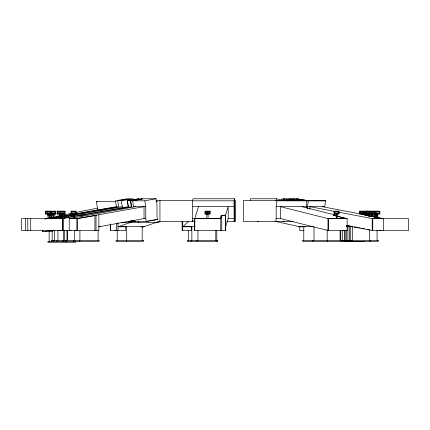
<?xml version="1.0" encoding="UTF-8"?>
<svg xmlns="http://www.w3.org/2000/svg" width="430" height="430" viewBox="0 0 430 430"><rect width="100%" height="100%" fill="white"/><g stroke="black" fill="none" stroke-linecap="round" stroke-linejoin="round"><path stroke-width="0.64" d="M275.807 221.488L276.162 218.553L276.162 206.674L276.872 200.81L275.807 200.541M306.198 207.996L306.907 200.81L305.843 200.541M250.287 200.724L250.55 198.767L276.329 198.767L282.472 200.127M276.06 200.724L276.329 198.767M307.434 206.674L308.358 200.81L325.709 200.81L324.779 206.674L307.434 206.674L307.434 208.657M281.72 200.724L282.058 198.767L284.665 199.224M283.031 200.724L283.37 198.767L286.633 199.337M284.429 200.724L284.767 198.767L288.025 199.337M286.144 200.826L286.482 198.87L289.089 199.326M288.079 200.826L288.417 198.87L290.374 199.214M288.804 200.724L289.143 198.767L292.4 199.337M290.126 200.724L290.465 198.767L293.722 199.337M291.562 200.724L291.9 198.767L294.507 199.224M292.964 200.724L293.303 198.767L296.56 199.337M294.356 200.724L294.695 198.767L297.952 199.337M295.985 200.724L296.324 198.767L306.751 200.584M297.028 200.724L297.366 198.767L307.794 200.584M192.538 221.488L192.855 220.461L192.538 221.488L192.452 200.81L193.086 198.767L234.705 198.767L234.785 219.44L234.151 221.488L234.071 200.81L234.705 198.767M234.151 221.488L234.785 219.434M225.465 230.604L225.465 215.408L228.179 206.674L228.179 218.553L225.626 226.798M225.626 214.892L225.626 230.604L194.715 230.604L194.715 218.693L198.456 206.674M194.715 230.604L194.747 218.59M220.171 218.59L221.192 215.306L225.497 215.306M221.789 215.306L220.735 218.693L194.715 218.693M191.855 240.451L191.855 226.459L191.495 226.798L182.723 226.798L188.743 221.192M126.705 240.451L126.705 226.459L125.737 226.798L117.997 226.798L131.51 222.068M142.33 227.314L157.315 222.068M114.831 230.604L116.025 230.184M140.922 226.9L142.185 226.459L142.185 240.451M97.325 210.211L97.325 207.566L96.444 201.702L116.057 201.439M56.867 217.623L56.867 216.301L62.683 215.129M63.984 214.871L71.117 213.436M75.658 212.522L97.718 208.088M44.784 219.101L53.659 217.322M54.922 217.064L58.093 216.43M44.989 231.496L46.768 231.136M157.493 219.44L146.27 221.488L145.781 218.553L145.781 206.674L133.596 206.674L132.623 200.81L143.84 198.767L156.025 198.767L157.004 204.637L157.004 216.505L157.493 219.44L146.27 221.488L134.085 221.488L133.891 220.316M132.623 200.81L144.808 200.81L156.025 198.767M71.1 230.265L69.235 230.604L69.235 218.693L135.337 206.674M77.239 218.59L96.578 215.306M69.235 218.693L76.852 218.693L95.492 215.306M94.928 230.604L94.928 215.408L144.039 206.674L144.039 218.553L98.862 226.798M75.325 230.604L77.293 230.244M128.763 221.488L132.021 220.918L128.909 221.488M131.816 221.488L134.423 221.031L131.816 221.488L131.612 220.316M134.257 221.144L132.306 221.488L132.096 220.316M127.183 198.767L115.45 200.81L116.471 206.674L75.615 213.78M129.484 198.767L117.75 200.81L118.771 206.674L49.649 218.693M125.237 199.789L126.544 199.563M127.844 199.337L131.102 198.767M138.965 198.767L127.232 200.81L128.253 206.674M139.105 198.767L127.377 200.81L128.393 206.674L64.28 217.8M142.013 198.767L130.285 200.81L131.3 206.674M142.502 198.767L130.774 200.81L131.79 206.674L62.178 218.693L21.5 218.693L21.5 230.604L98.862 230.604L98.862 214.892M47.348 218.693L53.868 217.564M55.104 217.344L59.797 216.532M60.974 216.328L63.092 215.957M64.231 215.758L73.82 214.092M51.267 218.693L51.858 218.59L51.901 214.119M56.421 217.8L57.722 217.575M61.081 216.989L62.398 216.758M66.198 216.096L67.553 215.86M68.805 215.645L70.171 215.408M70.966 215.269L72.552 214.995M78.4 213.979L79.711 213.748M80.851 213.549L82.334 213.291M83.49 213.092L84.957 212.834M90.735 211.834L92.176 211.581M93.374 211.372L94.804 211.125M100.706 210.098L102.017 209.872M103.259 209.657L104.646 209.415M110.548 208.389L111.864 208.158M113.144 207.937L114.487 207.701M53.143 218.693L62.952 216.989M64.156 216.779L122.265 206.674L121.244 200.81L132.977 198.767L133.203 200.074M59.13 218.693L63.156 218.021M47.348 230.604L49.224 230.276M49.649 230.604L51.525 230.276M51.267 230.604L53.148 230.276M53.143 230.604L55.018 230.276M59.13 230.604L61.151 230.276M62.178 230.604L64.059 230.276M64.548 230.276L62.667 230.604L62.667 218.693M155.945 200.541L192.742 200.541M234.269 200.541L235.516 200.541L235.516 221.488L226.76 221.488M192.452 200.81L234.071 200.81M276.872 200.81L306.907 200.81M156.493 201.439L157.799 201.439M96.444 201.702L97.75 201.702M192.511 206.674L234.124 206.674M276.162 206.674L306.198 206.674M370.268 211.254L363.871 211.254L363.871 214.231L367.72 214.231M338.496 211.737L338.818 211.737L338.818 213.5L338.496 213.5M361.092 211.737L359.931 211.737L359.931 213.5L361.092 213.5M362.404 211.737L361.243 211.737L361.243 213.5L362.404 213.5M370.934 211.737L369.773 211.737L369.773 213.5L370.934 213.5M372.337 211.737L371.176 211.737L371.176 213.5L372.337 213.5M373.724 211.737L372.563 211.737L372.563 213.5L373.724 213.5M364.704 214.129L360.759 214.129L360.759 211.151M47.59 214.393L48.257 214.393M48.923 214.393L49.59 214.393M50.159 214.393L52.175 214.393M52.465 215.022L47.311 215.022L47.311 213.828M367.43 215.306L365.64 215.306L382.824 218.59M66.252 215.408L67.44 215.408M69.741 215.408L68.553 215.408L68.553 216.731M73.234 215.408L72.046 215.408L72.046 216.731M78.034 215.408L79.367 215.408M81.082 215.408L82.764 215.408M225.465 215.408L221.756 215.408L221.756 230.604M334.051 215.408L336.728 215.408M366.419 215.408L367.962 215.408L322.301 206.674M56.867 216.301L58.104 216.301M63.253 218.59L64.371 218.59L64.371 214.129M69.794 218.59L77.416 218.59L77.416 230.604M144.039 218.553L145.781 218.553M192.511 218.553L220.767 218.59L220.735 230.604M228.179 218.553L234.124 218.553M276.162 218.553L280.457 218.553L328.38 230.604L347.155 230.604L347.155 218.693L333.642 215.306M346.752 218.59L327.972 218.59L327.972 230.501M383.071 218.59L372.224 218.59L372.224 230.501M280.457 218.553L280.457 206.674L328.38 218.693L347.155 218.693M338.77 212.194L372.756 218.693L408.5 218.693L408.5 230.604L372.756 230.604L346.526 225.583M157.278 221.488L195.22 221.488M293.276 221.488L243.407 221.488L243.407 200.541L325.709 200.81M121.631 222.38L159.105 222.38L159.105 221.068M98.755 226.459L100.711 226.459M118.959 226.459L144.77 226.459M183.083 226.459L195.107 226.459M298.259 226.459L313.529 226.459M351.106 226.459L352.342 226.459L352.342 240.451M274.953 221.283L299.78 226.798L305.3 226.798L303.779 226.459L303.779 240.451M304.01 230.604L299.78 230.604L299.78 226.798M52.498 231.496L42.371 231.496L42.371 230.174M342.78 240.451L302.526 240.451L302.526 241.348L341.909 241.348M345.763 240.553L341.608 240.553L341.608 241.45L364.35 241.45M376.615 230.501L377.201 230.604M346.773 225.772L352.681 226.803M346.698 226.003L351.288 226.803M346.607 226.234L349.23 226.691M346.483 226.459L347.795 226.691M347.091 225.546L352.342 226.459M290.954 221.262L292.26 221.488M306.966 200.541L308.358 200.81M365.887 215.306L376.669 217.365M377.948 217.612L383.608 218.693L383.608 230.604M334.18 211.318L309.912 206.674L309.912 209.313M379.566 230.244L381.431 230.604M354.266 226.83L357.47 227.443M358.749 227.685L360.028 227.932M361.313 228.174L364.511 228.787M367.714 229.4L368.994 229.647M301.908 206.674L336.319 215.306L333.212 215.306L336.335 216.086M337.582 216.403L346.322 218.59M342.285 230.324L343.398 230.604M144.808 200.81L145.781 206.674M379.572 211.737L379.572 213.5M377.986 211.737L377.986 213.5M377.793 214.129L377.793 218.59M377.255 214.129L377.255 218.59M377.072 230.604L377.072 240.451M376.648 211.737L376.648 213.5M376.615 214.129L376.615 217.317M376.508 214.129L376.508 218.59M375.573 214.129L375.573 217.317M375.498 214.129L375.498 217.317M375.315 211.737L375.315 213.5M375.003 211.737L375.003 213.5M374.756 211.151L374.756 214.129M374.455 214.129L374.455 217.317M373.944 214.129L373.944 216.677M373.713 211.151L373.713 214.129M372.826 214.129L372.826 216.677M372.756 218.693L372.756 230.604M372.552 214.129L372.552 216.677M372.079 211.151L372.079 214.129M371.434 214.129L371.434 216.677M371.149 214.129L371.149 216.677M370.692 211.151L370.692 214.129M370.074 240.451L370.074 241.348M370.031 214.129L370.031 216.677M369.714 214.129L369.714 216.677M369.639 229.77L369.639 240.451M369.289 211.151L369.289 214.129M368.596 214.129L368.596 216.043M368.392 214.129L368.392 216.043M367.854 211.151L367.854 214.129M367.274 214.129L367.274 215.403M367.01 211.737L367.01 213.5M366.548 214.231L366.548 215.505M366.527 211.151L366.527 214.129L379.894 214.129L379.894 211.151L359.448 211.151L359.448 214.129M366.29 211.839L366.29 213.602M365.806 211.254L365.806 214.231M365.731 214.231L365.731 215.505M365.258 214.892L365.258 215.408M364.613 214.231L364.613 215.505M362.157 211.151L362.157 214.129M351.45 240.451L351.45 241.348M351.16 240.451L351.16 241.348M350.713 226.459L350.713 240.451M349.821 240.451L349.821 241.348M349.321 226.459L349.321 240.451M348.429 240.451L348.429 241.348M347.918 226.459L347.918 240.451M347.026 240.451L347.026 241.348M346.483 230.458L346.483 240.451M345.591 240.451L345.591 241.348M345.161 230.458L345.161 240.451M344.435 230.561L344.435 240.553M343.543 240.553L343.543 241.45M342.5 230.561L342.5 240.553M341.334 240.451L341.334 241.348M340.786 230.458L340.786 240.451M340.071 230.604L340.071 240.451M337.609 214.129L337.609 218.59M337.109 211.737L337.109 213.5M336.679 214.129L336.679 218.59M336.373 214.129L336.373 218.59M335.825 211.737L335.825 213.5M334.664 214.892L334.664 215.408M328.38 218.693L328.38 230.604M327.198 229.77L327.176 241.348M314.013 227.126L314.013 240.451M312.75 240.451L312.75 241.348M216.811 230.458L216.811 240.451M216.629 240.451L216.629 241.348M215.785 230.604L215.785 240.451M209.087 211.737L209.087 213.5M208.356 211.737L208.356 213.5M208.104 214.129L208.104 218.59M207.319 211.151L207.319 214.129M206.814 214.129L206.814 218.59M206.448 211.737L206.448 213.5M205.846 211.737L205.846 213.5M197.945 230.437L197.945 240.451M197.01 240.451L197.01 241.348M191.495 226.798L191.495 230.604L182.164 230.604L182.164 221.353M191.146 240.451L191.146 241.348M188.292 230.604L188.292 240.451M182.723 221.439L182.723 230.604M182.379 221.262L182.379 230.604M182.266 221.343L182.266 230.604M159.939 200.541L159.939 221.488M138.207 221.068L138.207 222.38M126.372 240.451L126.372 241.348M125.737 226.798L125.737 230.604L110.306 230.604L110.306 224.648M122.265 206.674L122.265 207.996M117.997 222.778L117.997 230.604M117.223 230.604L117.223 240.451M116.514 223.337L116.514 230.604M110.601 223.928L110.601 230.604M98.105 230.458L98.105 240.451M96.014 215.408L96.014 230.604M84.549 214.892L84.549 215.408M84.06 214.892L84.06 215.408M81.571 215.408L81.571 216.731M81.152 214.892L81.152 215.408M81.007 214.892L81.007 215.408M79.915 230.604L79.915 240.451M79.324 240.451L79.324 241.348M76.852 218.693L76.852 230.604M75.771 241.348L75.771 242.24L47.918 242.24L47.918 241.348L99.217 241.348L99.217 240.451L51.251 240.451L51.251 241.348M75.019 214.892L75.019 215.408M74.691 230.437L74.691 240.451M74.583 214.129L74.583 218.59M74.18 211.737L74.18 213.5M73.707 214.129L73.707 218.59M73.578 240.451L73.578 241.348M73.331 214.129L73.331 218.59M72.88 211.737L72.88 213.5M71.531 214.892L71.531 215.408M69.23 214.892L69.23 215.408M67.467 230.437L67.467 240.451M66.978 230.437L66.978 240.451M66.575 240.451L66.575 241.348M66.086 240.451L66.086 241.348M65.919 241.348L65.919 242.24M64.07 230.437L64.07 240.451M63.925 230.437L63.925 240.451M63.457 211.737L63.457 213.5M63.253 214.129L63.253 230.604M63.178 240.451L63.178 241.348M63.033 240.451L63.033 241.348M62.769 214.129L62.769 230.604M62.296 211.737L62.296 213.5M60.974 214.129L60.974 218.59M60.834 214.129L60.834 218.59L59.716 218.59L59.716 214.129M60.651 211.151L60.651 214.129M60.162 211.151L60.162 214.129M59.861 214.129L59.861 218.59M59.442 215.785L59.442 216.301M58.754 211.737L58.754 213.5M57.937 230.437L57.937 240.451M57.254 211.151L57.254 214.129M57.045 240.451L57.045 241.348M54.846 214.129L54.846 218.59L53.728 218.59L53.728 214.129M54.443 230.437L54.443 240.451M53.927 211.737L53.927 213.5M53.551 240.451L53.551 241.348M53.019 214.119L53.019 217.946M52.766 211.737L52.766 213.5M52.148 230.437L52.148 240.451M51.605 211.737L51.605 213.5M51.353 214.129L51.353 218.59L50.235 218.59L50.235 214.129M51.122 211.151L51.122 214.129M50.434 211.737L50.434 213.5M49.88 213.828L49.88 215.022M49.273 211.737L49.273 213.5M49.24 215.022L49.24 218.209M49.138 231.496L49.138 241.348M49.052 214.129L49.052 218.59L47.934 218.59L47.934 214.129M48.112 211.737L48.112 213.5M47.628 211.151L47.628 214.129M46.977 211.737L46.977 213.5M42.882 230.163L42.882 231.496M30.713 218.693L30.713 230.604M27.805 218.693L27.805 230.604M25.682 218.693L25.682 230.604M135.407 221.246L134.085 221.488L135.407 221.246M55.588 211.151L45.333 211.151L45.333 214.129L55.588 214.129L55.588 211.151M65.118 211.151L57.109 211.151L57.109 214.129L65.118 214.129L65.118 211.151M76.051 211.151L71.025 211.151L71.025 214.129L76.051 214.129L76.051 211.151M210.136 211.151L204.986 211.151L204.986 214.129L210.136 214.129L210.136 211.151M338.953 211.151L333.997 211.151L333.997 214.129L338.953 214.129L338.953 211.151M55.088 211.737L45.816 211.737L45.816 213.5L55.088 213.5L55.088 211.737M59.915 211.737L57.593 211.737L57.593 213.5L59.915 213.5L59.915 211.737M64.613 211.737L61.135 211.737L61.135 213.5L64.613 213.5L64.613 211.737M75.486 211.737L71.573 211.737L71.573 213.5L75.486 213.5L75.486 211.737M207.056 211.737L205.239 211.737L205.239 213.5L207.056 213.5L207.056 211.737M209.819 211.737L207.625 211.737L207.625 213.5L209.819 213.5L209.819 211.737M338.394 211.737L334.535 211.737L334.535 213.5L338.394 213.5L338.394 211.737M363.801 211.737L362.64 211.737L362.64 213.5L363.801 213.5L363.801 211.737M369.499 211.737L368.338 211.737L368.338 213.5L369.499 213.5L369.499 211.737M379.319 211.737L374.197 211.737L374.197 213.5L379.319 213.5L379.319 211.737M365.516 211.839L364.355 211.839L364.355 213.602L365.516 213.602L365.516 211.839M143.405 240.451L116.003 240.451L116.003 241.348L143.405 241.348L143.405 240.451M217.752 240.451L187.249 240.451L187.249 241.348L217.752 241.348L217.752 240.451M378.255 240.451L344.269 240.451L344.269 241.348L378.255 241.348L378.255 240.451M284.343 221.488L283.112 221.213L284.343 221.488M258.57 221.488L257.339 221.213L258.57 221.488"/></g></svg>
